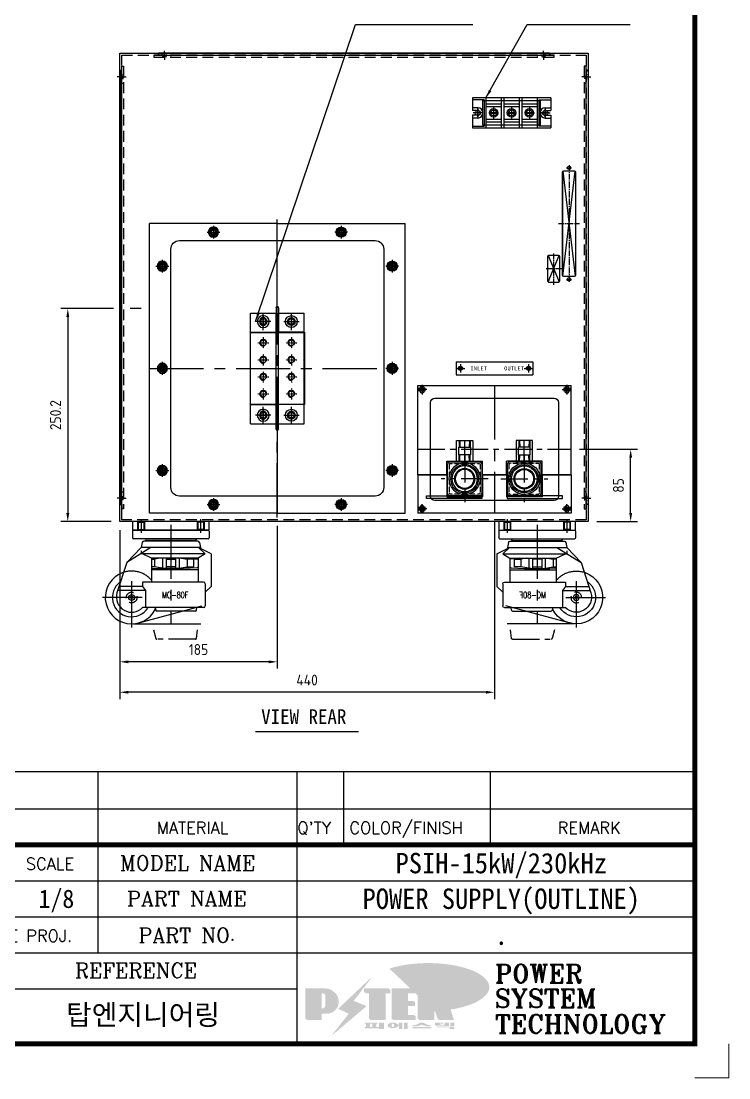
# Model space of a CAD drawing. Header units: millimetres. Extents: x 0 to 3356, y 0 to 2330.
# Drawn here: x 2525 to 3356, y 0 to 1241 of the extents above; entities that cross this region are included whole.
import ezdxf
from ezdxf.enums import TextEntityAlignment as Align

# ---------------------------------------------------------------- set-up
doc = ezdxf.new("R2010")
doc.units = ezdxf.units.MM
for name, pattern in [('AM_ISO02W050', [7.5, 6, -1.5]), ('CENTER', [50.8, 31.75, -6.35, 6.35, -6.35]), ('CENTER1', [10, 7, -1, 1, -1]), ('CENTER2', [1.125, 0.75, -0.125, 0.125, -0.125]), ('CENTERX2', [101.6, 63.5, -12.7, 12.7, -12.7]), ('HIDDEN', [9.525, 6.35, -3.175]), ('HIDDEN2', [0.1875, 0.125, -0.0625]), ('HIDDENX2', [19.05, 12.7, -6.35]), ('PHANTOM2', [31.75, 15.875, -3.175, 3.175, -3.175, 3.175, -3.175])]:
    doc.linetypes.add(name, pattern=pattern)
for name, color, linetype in [('3', 1, 'CENTER'), ('CENTER', 1, 'CENTER'), ('CL', 1, 'CENTER'), ('CUSHION', 3, 'Continuous'), ('FORMAT-1', 7, 'Continuous'), ('FRAME', 3, 'Continuous'), ('HANDLE', 3, 'Continuous'), ('line', 3, 'Continuous'), ('PLATE', 3, 'Continuous'), ('THIN', 3, 'Continuous'), ('WHEEL', 3, 'Continuous')]:
    doc.layers.add(name, color=color, linetype=linetype)
doc.layers.add('AM_HID', color=7, linetype='AM_ISO02W050', lineweight=25)
doc.styles.add('GDT', font='romans.shx', dxfattribs={"height": 4, "bigfont": 'WHGTXT.SHX'})
doc.styles.add('HAN', font='')
doc.styles.add('RC', font='ROMANC.SHX')
doc.styles.add('ROMANT', font='romant')
doc.styles.add('RT', font='ROMANT.SHX', dxfattribs={"oblique": 15})
doc.styles.get("Standard").update_dxf_attribs({"font": 'ISOCP.SHX', "bigfont": 'WHGTXT.SHX'})
doc.styles.get('HAN').set_extended_font_data('GulimChe')
doc.dimstyles.new('PS-4', dxfattribs={"dimscale": 4, "dimtxt": 3.2, "dimasz": 2.5, "dimexe": 2, "dimexo": 2.5, "dimgap": 2, "dimtad": 1, "dimtoh": 1, "dimrnd": 0.05, "dimzin": 12, "dimdsep": 46, "dimtxsty": 'Standard', "dimcen": 0, "dimclrt": 2, "dimazin": 3, "dimtfac": 1, "dimtofl": 0, "dimtmove": 0, "dimatfit": 3, "dimfxl": 0, "dimtolj": 1, "dimtzin": 0, "dimarcsym": 0})

# ---------------------------------------------------------------- blocks, each defined once
blk = doc.blocks.new('A$C021821B8')
at = {"color": 2, "linetype": 'HIDDEN2'}
for p, q in [((-20.6, 63.8), (-22.9, 63.8)), ((-20.6, 58.8), (-22.9, 58.8)), ((-20.6, -431.2), (-22.9, -431.2)), ((-20.6, -436.2), (-22.9, -436.2))]:
    blk.add_line(p, q, dxfattribs=at)
at = {"color": 4}
blk.add_lwpolyline([(-22.9, -440.7), (-20.6, -440.7), (-20.6, 68.3), (-22.9, 68.3), (-22.9, -440.7)], dxfattribs=at)
at = {"layer": 'CENTER'}
for p, q in [((-17.6, 61.3), (-25.9, 61.3)), ((-17.6, -433.7), (-25.9, -433.7))]:
    blk.add_line(p, q, dxfattribs=at)
blk = doc.blocks.new('A$C46BA311C')
at = {"color": 2, "linetype": 'HIDDEN2'}
for p, q in [((-192.1, 20.3), (-192.1, 22.6)), ((-187.1, 20.3), (-187.1, 22.6)), ((252.9, 20.3), (252.9, 22.6)), ((257.9, 20.3), (257.9, 22.6))]:
    blk.add_line(p, q, dxfattribs=at)
at = {"color": 4}
blk.add_lwpolyline([(-196.6, 22.6), (-196.6, 20.3), (262.4, 20.3), (262.4, 22.6), (-196.6, 22.6)], dxfattribs=at)
at = {"layer": 'CENTER'}
for p, q in [((-189.6, 17.3), (-189.6, 25.6)), ((255.4, 17.3), (255.4, 25.6))]:
    blk.add_line(p, q, dxfattribs=at)
blk = doc.blocks.new('A$C13A70222')
at = {"color": 2, "linetype": 'HIDDEN2'}
blk.add_lwpolyline([(9.5, -6.4), (3.7, -6.4), (0.8, -1.4), (3.7, 3.6), (9.5, 3.6), (12.3, -1.4), (9.5, -6.4)], dxfattribs=at)
blk.add_circle((6.6, -1.4), 5, dxfattribs=at)
at = {"color": 3}
blk.add_circle((6.6, -1.4), 4, dxfattribs=at)
blk.add_circle((6.6, -1.4), 2.46)
at = {"layer": 'CENTER'}
for p, q in [((6.6, 4.1), (6.6, -6.9)), ((1.1, -1.4), (12.1, -1.4))]:
    blk.add_line(p, q, dxfattribs=at)
at = {"layer": 'THIN'}
blk.add_arc((6.6, -1.4), 3, 255, 165, dxfattribs=at)
blk = doc.blocks.new('*D64')
at = {"color": 0, "lineweight": -2}
for p, q in [((2633.3, 903.4), (2571.8, 903.4)), ((2665.8, 903.4), (2652.9, 903.4)), ((2579.8, 893.4), (2579.8, 663.2)), ((2630.8, 653.2), (2571.8, 653.2))]:
    blk.add_line(p, q, dxfattribs=at)
at = {"color": 0}
for points in [[(2578.1, 893.4), (2581.5, 893.4), (2579.8, 903.4)], [(2578.1, 663.2), (2581.5, 663.2), (2579.8, 653.2)]]:
    blk.add_solid(points, dxfattribs=at)
at = {"layer": 'Defpoints', "color": 0}
for p in [(2675.8, 903.4), (2579.8, 653.2), (2640.8, 653.2)]:
    blk.add_point(p, dxfattribs=at)
at = {"color": 2, "insert": (2565.4, 778.3), "char_height": 12.8, "attachment_point": 5, "rotation": 90}
blk.add_mtext('\\A1;250.2', dxfattribs=at)
blk = doc.blocks.new('*D65')
at = {"color": 0, "lineweight": -2}
for p, q in [((2825.8, 648.2), (2825.8, 480.6)), ((2640.8, 643.2), (2640.8, 480.6)), ((2815.8, 488.6), (2650.8, 488.6))]:
    blk.add_line(p, q, dxfattribs=at)
at = {"color": 0}
for points in [[(2650.8, 490.2), (2650.8, 486.9), (2640.8, 488.6)], [(2815.8, 490.2), (2815.8, 486.9), (2825.8, 488.6)]]:
    blk.add_solid(points, dxfattribs=at)
at = {"layer": 'Defpoints', "color": 0}
for p in [(2825.8, 658.2), (2640.8, 653.2), (2640.8, 488.6)]:
    blk.add_point(p, dxfattribs=at)
at = {"color": 2, "insert": (2733.3, 503), "char_height": 12.8, "attachment_point": 5}
blk.add_mtext('\\A1;185', dxfattribs=at)
blk = doc.blocks.new('*D66')
at = {"color": 0, "lineweight": -2}
for p, q in [((3080.8, 653.2), (3080.8, 444.8)), ((2640.8, 643.2), (2640.8, 444.8)), ((3070.8, 452.8), (2650.8, 452.8))]:
    blk.add_line(p, q, dxfattribs=at)
at = {"color": 0}
for points in [[(2650.8, 454.5), (2650.8, 451.2), (2640.8, 452.8)], [(3070.8, 454.5), (3070.8, 451.2), (3080.8, 452.8)]]:
    blk.add_solid(points, dxfattribs=at)
at = {"layer": 'Defpoints', "color": 0}
for p in [(3080.8, 663.2), (2640.8, 653.2), (2640.8, 452.8)]:
    blk.add_point(p, dxfattribs=at)
at = {"color": 2, "insert": (2860.8, 467.2), "char_height": 12.8, "attachment_point": 5}
blk.add_mtext('\\A1;440', dxfattribs=at)
blk = doc.blocks.new('*D67')
at = {"color": 0, "lineweight": -2}
for p, q in [((3180.8, 738.2), (3248.7, 738.2)), ((3240.7, 663.2), (3240.7, 728.2)), ((3200.8, 653.2), (3248.7, 653.2))]:
    blk.add_line(p, q, dxfattribs=at)
at = {"color": 0}
for points in [[(3239.1, 728.2), (3242.4, 728.2), (3240.7, 738.2)], [(3239.1, 663.2), (3242.4, 663.2), (3240.7, 653.2)]]:
    blk.add_solid(points, dxfattribs=at)
at = {"layer": 'Defpoints', "color": 0}
for p in [(3170.8, 738.2), (3240.7, 738.2), (3190.8, 653.2)]:
    blk.add_point(p, dxfattribs=at)
at = {"color": 2, "insert": (3226.3, 695.7), "char_height": 12.8, "attachment_point": 5, "rotation": 90}
blk.add_mtext('\\A1;85', dxfattribs=at)
blk = doc.blocks.new('A$C026C7292')
for p, q in [((-82.8, 78.9), (-94.2, 43.4)), ((-72.9, 6.9, -7.1), (5.6, 28))]:
    blk.add_line(p, q)
at = {"color": 3, "ltscale": 2}
for p, q in [((-53.6, 82.8), (-50, 82.8)), ((-50, 82.8), (-50, 73.8)), ((-40.6, 84.2), (-40.6, 72.2)), ((-36.5, 84.2), (-36.5, 71.8)), ((-36.5, 82.8), (-25.5, 82.8)), ((-25.5, 84.2), (-25.5, 71.8)), ((-21.3, 84.2), (-21.3, 72.2)), ((-12, 82.8), (-12, 73.8)), ((-4.2, 82.8), (-12, 82.8)), ((-4.2, 82.8), (-4.2, 73.8)), ((-50, 73.8), (-53.6, 73.8)), ((-25.5, 73.8), (-36.5, 73.8)), ((-12, 73.8), (-4.2, 73.8))]:
    blk.add_line(p, q, dxfattribs=at)
at = {"color": 1}
blk.add_line((-75, 6.9), (4.2, 6.9), dxfattribs=at)
at = {"color": 3, "ltscale": 2}
blk.add_circle((-77, 37.9, -7.1), 3.48, dxfattribs=at)
for centre, radius, start, end in [((-77, 37.9, -7.1), 31, 109.6665, 334.299), ((-77, 38.4), 17.9, 164.0573, 316.0443)]:
    blk.add_arc(centre, radius, start, end)
at = {"layer": '3', "color": 1, "linetype": 'CENTER', "ltscale": 2}
for p, q in [((-31, 123.1), (-31, 7.1)), ((-77, 56.9, -7.1), (-77, 2.7, -7.1)), ((-64.7, 37.9, -7.1), (-111.2, 37.9, -7.1))]:
    blk.add_line(p, q, dxfattribs=at)
blk.add_arc((-77, 37.9, -7.1), 31, 40.8691, 109.6665, dxfattribs=at)
at = {"layer": 'AM_HID', "linetype": 'HIDDEN', "ltscale": 2}
blk.add_circle((-77, 37.9, -7.1), 6.28, dxfattribs=at)
at = {"layer": 'CUSHION', "ltscale": 2}
for p, q in [((1, 70.3), (-53.6, 70.3)), ((-49.4, 26), (-48.6, 22.7)), ((-1, 22.8), (-0.6, 26)), ((-2, 21.9), (-47.6, 21.9))]:
    blk.add_line(p, q, dxfattribs=at)
at = {"layer": 'CUSHION', "color": 1, "linetype": 'PHANTOM2', "ltscale": 2}
for p, q in [((-51.3, 0), (-48.6, -10.3)), ((-1, -10.2), (0.2, 0)), ((-2, -11.1), (-47.6, -11.1))]:
    blk.add_line(p, q, dxfattribs=at)
at = {"layer": 'CUSHION', "ltscale": 2}
for centre, start, end in [((-47.6, 22.9), 194.5002, 270), ((-2, 22.9), 270, 353.1672)]:
    blk.add_arc(centre, 0.995, start, end, dxfattribs=at)
at = {"layer": 'CUSHION', "color": 1, "linetype": 'PHANTOM2', "ltscale": 2}
for centre, start, end in [((-47.6, -10.1), 194.5002, 270), ((-2, -10.1), 270, 353.1672)]:
    blk.add_arc(centre, 0.995, start, end, dxfattribs=at)
at = {"layer": 'Defpoints', "color": 0, "linetype": 'ByBlock', "ltscale": 2}
for p in [(-75, 116.9), (-108.1, 38.4)]:
    blk.add_point(p, dxfattribs=at)
at = {"layer": 'Defpoints', "color": 1, "linetype": 'ByBlock', "ltscale": 2}
blk.add_point((-3.3, -11.1), dxfattribs=at)
at = {"layer": 'FRAME', "ltscale": 2}
for p, q in [((-64.6, 102.5), (-65.8, 96.7)), ((0.7, 104.1), (-62.7, 104.1)), ((2.7, 102.5), (3.8, 96.7)), ((-54.3, 96.7), (-82.8, 78.9)), ((-65.8, 96.7), (-82.8, 78.9)), ((3.8, 96.7), (-65.8, 96.7)), ((-65.8, 92.7), (-65.8, 89.2)), ((9.4, 89.2), (-65.8, 89.2)), ((-53.6, 84.2), (-64.4, 89.2)), ((9.4, 89.2), (1, 84.2)), ((16.3, 89.2), (1.5, 96.7)), ((1.5, 96.7), (9.4, 89.2)), ((3.7, 96.7), (3.7, 95.6)), ((16.3, 89.2), (16.3, 50.9)), ((-53.6, 84.2), (-53.6, 55.8)), ((1, 84.2), (-53.6, 84.2)), ((1, 84.2), (1, 55.8)), ((-64.4, 50.9), (-92.1, 50.9)), ((7.4, 55.8), (-64.4, 55.8)), ((-64.4, 55.8), (-64.4, 50.9)), ((-64.4, 50.9), (-60.9, 45.9)), ((9.4, 53.9), (9.4, 28)), ((16.3, 50.9), (9.4, 44)), ((-60.9, 45.9), (-93.5, 45.9)), ((-60.9, 45.9), (-60.9, 26)), ((7.4, 26), (-64.1, 26))]:
    blk.add_line(p, q, dxfattribs=at)
blk.add_circle((-77, 37.9, -7.1), 1.39, dxfattribs=at)
for centre, start, end in [((-62.7, 102.1), 90, 168.6901), ((0.7, 102.1), 11.3099, 90), ((7.4, 53.9), 0, 90), ((7.4, 28), 270, 0)]:
    blk.add_arc(centre, 1.99, start, end, dxfattribs=at)
at = {"layer": 'HANDLE', "ltscale": 2}
for p, q in [((-51.2, 84.2), (-53.6, 83.9)), ((-43.4, 84.2), (-50, 82.8)), ((-18.6, 84.2), (-12, 82.8)), ((-10.8, 84.2), (1, 82.9)), ((-53.6, 72.3), (-45.9, 71.8)), ((-38.4, 71.8), (-50, 73.8)), ((-16.1, 71.8), (-45.9, 71.8)), ((-23.5, 71.8), (-12, 73.8)), ((-0.6, 72.8), (-16.1, 71.8)), ((1, 73.5), (-0.6, 72.8))]:
    blk.add_line(p, q, dxfattribs=at)
at = {"layer": 'HANDLE', "linetype": 'Continuous', "ltscale": 2}
for p, q in [((-37, 70.3), (-37, 71.8)), ((-25, 70.3), (-25, 71.8))]:
    blk.add_line(p, q, dxfattribs=at)
at = {"layer": 'PLATE', "ltscale": 2}
for p, q in [((-76, 115.9), (-76, 107.9)), ((13, 116.9), (-75, 116.9)), ((14, 115.9), (14, 107.9)), ((13, 106.9), (-75, 106.9)), ((-2.1, 104.9), (-59.8, 104.9))]:
    blk.add_line(p, q, dxfattribs=at)
at = {"layer": 'PLATE', "linetype": 'Continuous', "ltscale": 2}
for p, q in [((-42.9, 104.9), (-42.9, 104.1)), ((-19, 104.9), (-19, 104.1))]:
    blk.add_line(p, q, dxfattribs=at)
at = {"layer": 'PLATE', "ltscale": 2}
for centre, radius, start, end in [((-75, 115.9), 0.995, 90, 180), ((13, 115.9), 0.995, 0, 90), ((-75, 107.9), 0.995, 180, 270), ((-61.8, 105.9), 0.995, 0, 90), ((-59.8, 105.9), 0.995, 180, 270), ((-52.4, 104.7), 3.55, 175.3627, 188.5377), ((-52.4, 104.7), 3.55, 351.4623, 4.6373), ((-9.6, 104.7), 3.55, 175.3627, 188.5377), ((-9.6, 104.7), 3.55, 351.4623, 4.6373), ((-2.1, 105.9), 0.995, 270, 0), ((-0.1, 105.9), 0.995, 90, 180), ((13, 107.9), 0.995, 270, 0)]:
    blk.add_arc(centre, radius, start, end, dxfattribs=at)
at = {"layer": 'WHEEL', "ltscale": 2}
blk.add_arc((-77, 37.9, -7.1), 22.7, 126.1951, 326.7533, dxfattribs=at)
at = {"layer": 'PLATE', "color": 4, "ltscale": 2, "style": 'GDT', "width": 0.75}
blk.add_text('MC-80F', height=7.11, dxfattribs=at).set_placement((-25.8, 40.8), align=Align.MIDDLE_CENTER)
blk = doc.blocks.new('A$C5A1A58D8')
at = {"color": 2, "linetype": 'HIDDENX2'}
for p, q in [((-4, 10), (-4, 0)), ((-3.3, 9.3), (-3.3, 0.7)), ((3.3, 9.3), (3.3, 0.7)), ((4, 10), (4, 0)), ((66, 10), (66, 0)), ((66.7, 9.3), (66.7, 0.7)), ((73.3, 9.3), (73.3, 0.7)), ((74, 10), (74, 0))]:
    blk.add_line(p, q, dxfattribs=at)
at = {"color": 3}
blk.add_lwpolyline([(-10, 0), (80, 0), (80, 10), (-10, 10)], close=True, dxfattribs=at)
at = {"color": 2, "linetype": 'HIDDENX2'}
for points in [[(-4, 10), (-3.3, 9.3), (3.3, 9.3), (4, 10)], [(-4, 0), (-3.3, 0.7), (3.3, 0.7), (4, 0)], [(74, 10), (73.3, 9.3), (66.7, 9.3), (66, 10)], [(74, 0), (73.3, 0.7), (66.7, 0.7), (66, 0)]]:
    blk.add_lwpolyline(points, dxfattribs=at)
at = {"layer": 'CENTER'}
for p, q in [((0, 13), (0, -3)), ((70, 13), (70, -3))]:
    blk.add_line(p, q, dxfattribs=at)
blk = doc.blocks.new('A$C766B16A3')
at = {"color": 30}
for p, q in [((-75, 10), (75, 10)), ((-75, -87.5), (-75, 10)), ((75, -330), (75, 10)), ((-73.5, -89), (-73.5, -117.5)), ((-43, -117.5), (-73.5, -117.5)), ((-43, -117.5), (-43, -202.5)), ((-43, -202.5), (-73.5, -202.5)), ((-73.5, -231), (-73.5, -202.5)), ((-75, -232.5), (-75, -330)), ((-75, -330), (75, -330))]:
    blk.add_line(p, q, dxfattribs=at)
at = {"color": 1, "linetype": 'CENTER', "ltscale": 3}
for p, q in [((-58.5, -115), (-58.5, -95)), ((-67.5, -105), (-49.5, -105)), ((-58.5, -225), (-58.5, -205)), ((-67.5, -215), (-49.5, -215))]:
    blk.add_line(p, q, dxfattribs=at)
at = {"color": 30}
for centre, radius in [((0, 0), 6), ((0, 0), 3.75), ((60, -40), 6), ((60, -40), 3.75), ((-58.5, -105), 7), ((-58.5, -105), 4.5), ((60, -160), 6), ((60, -160), 3.75), ((-58.5, -215), 7), ((-58.5, -215), 4.5), ((60, -280), 6), ((60, -280), 3.75), ((0, -320), 6), ((0, -320), 3.75)]:
    blk.add_circle(centre, radius, dxfattribs=at)
for centre, start, end in [((-75, -89), 0, 90), ((-75, -231), 270, 0)]:
    blk.add_arc(centre, 1.5, start, end, dxfattribs=at)
at = {"layer": 'CL'}
for p, q in [((7.5, 0), (-7.5, 0)), ((0, 7.5), (0, -7.5)), ((60, -32.5), (60, -47.5)), ((67.5, -40), (52.5, -40)), ((67.5, -160), (52.5, -160)), ((60, -152.5), (60, -167.5)), ((60, -272.5), (60, -287.5)), ((67.5, -280), (52.5, -280)), ((7.5, -320), (-7.5, -320)), ((0, -312.5), (0, -327.5))]:
    blk.add_line(p, q, dxfattribs=at)
blk = doc.blocks.new('A$C1540656C')
at = {"color": 1}
for p, q in [((-15, -120), (-15, 10)), ((-15, 10), (15, 10)), ((15, -120), (15, 10)), ((-15, -13), (15, -13)), ((-15, -97), (15, -97)), ((-15, -120), (15, -120))]:
    blk.add_line(p, q, dxfattribs=at)
at = {"color": 1, "linetype": 'CENTER2', "ltscale": 0.2}
for p, q in [((-6.5, 0), (6.5, 0)), ((0, 6.5), (0, -6.5)), ((0, -18.5), (0, -31.5)), ((-6.5, -25), (6.5, -25)), ((-6.5, -45), (6.5, -45)), ((0, -38.5), (0, -51.5)), ((0, -58.5), (0, -71.5)), ((-6.5, -65), (6.5, -65)), ((-6.5, -85), (6.5, -85)), ((0, -78.5), (0, -91.5)), ((-6.5, -110), (6.5, -110)), ((0, -103.5), (0, -116.5))]:
    blk.add_line(p, q, dxfattribs=at)
at = {"color": 3}
for centre in [(0, 0), (0, -25), (0, -45), (0, -65), (0, -85), (0, -110)]:
    blk.add_circle(centre, 3.4, dxfattribs=at)
for centre in [(0, 0), (0, -25), (0, -45), (0, -65), (0, -85), (0, -110)]:
    blk.add_arc(centre, 4, 345.6206, 285.9554)
blk = doc.blocks.new('A$C284C1413')
for p, q in [((-85, 7.5), (5, 7.5)), ((-85, 7.5), (-85, -7.5)), ((5, 7.5), (5, -7.5)), ((-85, -7.5), (5, -7.5))]:
    blk.add_line(p, q)
for centre in [(-80, 0), (0, 0)]:
    blk.add_circle(centre, 2.5)
at = {"style": 'HAN'}
for s, p in [('INLET', (-68.2, -2.5)), ('OUTLET', (-28.7, -2.5))]:
    blk.add_text(s, height=5, dxfattribs=at).set_placement(p)
blk = doc.blocks.new('A$C03A95D94')
at = {"color": 4}
for p, q in [((-175, 5), (5, 5)), ((-175, -100, 0), (-175, 5)), ((-172.5, 1.5), (-172.5, -1.5)), ((-167.5, 1.5), (-167.5, -1.5)), ((-2.5, 1.5), (-2.5, -1.5)), ((2.5, 1.5), (2.5, -1.5)), ((5, -100, 0), (5, 5)), ((-141, -100), (-141, -84, 0)), ((-141, -84, 0), (-99, -84, 0)), ((-99, -100), (-99, -84, 0)), ((-29, -84, 0), (-71, -84, 0)), ((-71, -100), (-71, -84, 0)), ((-29, -100), (-29, -84, 0)), ((-141, -100), (-175, -100)), ((-71, -100), (-99, -100)), ((5, -100), (-29, -100))]:
    blk.add_line(p, q, dxfattribs=at)
for centre, start, end in [((-170, 1.5), 0, 180), ((0, 1.5), 0, 180), ((-170, -1.5), 180, 0), ((0, -1.5), 180, 0)]:
    blk.add_arc(centre, 2.5, start, end, dxfattribs=at)
at = {"layer": 'CENTER', "linetype": 'CENTER', "ltscale": 3}
for p, q in [((-165.9, 1.5), (-174.1, 1.5)), ((-165.9, 0), (-174.1, 0)), ((-170, -4.1), (-170, 4.1)), ((4.1, 1.5), (-4.1, 1.5)), ((4.1, 0), (-4.1, 0)), ((0, -4.1), (0, 4.1)), ((-165.9, -1.5), (-174.1, -1.5)), ((4.1, -1.5), (-4.1, -1.5))]:
    blk.add_line(p, q, dxfattribs=at)
blk = doc.blocks.new('A$C291E0196')
at = {"color": 4}
for p, q in [((-5, 5), (175, 5)), ((-5, -40, 0), (-5, 5)), ((-2.5, -1.5), (-2.5, 1.5)), ((2.5, -1.5), (2.5, 1.5)), ((167.5, -1.5), (167.5, 1.5)), ((172.5, -1.5), (172.5, 1.5)), ((175, -40, 0), (175, 5)), ((29, -40), (29, -14, 0)), ((29, -14, 0), (71, -14, 0)), ((71, -40), (71, -14, 0)), ((141, -14, 0), (99, -14, 0)), ((99, -40), (99, -14, 0)), ((141, -40), (141, -14, 0)), ((29, -40), (-5, -40)), ((99, -40), (71, -40)), ((175, -40), (141, -40))]:
    blk.add_line(p, q, dxfattribs=at)
for centre, start, end in [((0, 1.5), 0, 180), ((170, 1.5), 0, 180), ((0, -1.5), 180, 0), ((170, -1.5), 180, 0)]:
    blk.add_arc(centre, 2.5, start, end, dxfattribs=at)
at = {"layer": 'CENTER', "linetype": 'CENTER', "ltscale": 3}
for p, q in [((-4.1, 1.5), (4.1, 1.5)), ((-4.1, 0), (4.1, 0)), ((0, 4.1), (0, -4.1)), ((165.9, 1.5), (174.1, 1.5)), ((165.9, 0), (174.1, 0)), ((170, 4.1), (170, -4.1)), ((-4.1, -1.5), (4.1, -1.5)), ((165.9, -1.5), (174.1, -1.5))]:
    blk.add_line(p, q, dxfattribs=at)
blk = doc.blocks.new('rcw345trcw45t')
for p, q in [((53002.7, -14361), (52983.7, -14361)), ((52983.7, -14361), (52983.7, -14386)), ((52987.5, -14361), (52987.8, -14369)), ((52999, -14361), (52998.7, -14369)), ((53002.7, -14386), (53002.7, -14361)), ((52987.5, -14386), (52987.8, -14378)), ((52999, -14386), (52998.7, -14378)), ((52983.7, -14386), (53002.7, -14386))]:
    blk.add_line(p, q)
blk.add_lwpolyline([(52986.2, -14377.8, 0.414214), (52986.5, -14378), (53000, -14378, 0.414214), (53000.2, -14377.8), (53000.2, -14369.3, 0.414214), (53000, -14369), (52986.5, -14369, 0.414214), (52986.2, -14369.3)], format="xyb", close=True)
at = {"layer": 'CENTER'}
blk.add_lwpolyline([(52993.2, -14386), (52993.2, -14378), (52993.2, -14369), (52993.2, -14361)], dxfattribs=at)
at = {"layer": 'THIN'}
for p, q in [((52986.7, -14361), (52986.9, -14369)), ((52999.8, -14361), (52999.6, -14369)), ((52986.7, -14386), (52986.9, -14378)), ((52999.8, -14386), (52999.6, -14378))]:
    blk.add_line(p, q, dxfattribs=at)
blk = doc.blocks.new('A$C158328BD')
blk.add_lwpolyline([(-28, 43), (-62, 43, 0.414214), (-65, 40), (-65, 6, 0.414214), (-62, 3), (-28, 3, 0.414214), (-25, 6), (-25, 40, 0.414214)], format="xyb", close=True)
at = {"color": 2, "linetype": 'HIDDEN2', "ltscale": 2}
blk.add_lwpolyline([(-28, 41), (-62, 41, 0.414214), (-63, 40), (-63, 6, 0.414214), (-62, 5), (-28, 5, 0.414214), (-27, 6), (-27, 40, 0.414214)], format="xyb", close=True, dxfattribs=at)
blk.add_lwpolyline([(0, 3), (-65, 3), (-65, 0), (0, 0), (0, 3)])
for radius in [18.5, 16.6, 12, 11]:
    blk.add_circle((-45, 23), radius)
at = {"layer": 'CENTER'}
for p, q in [((-45, 50.5), (-45, -4.5)), ((-72.5, 23), (-17.5, 23))]:
    blk.add_line(p, q, dxfattribs=at)
at = {"layer": 'THIN'}
blk.add_circle((-45, 23), 15.1, dxfattribs=at)
blk.add_blockref('rcw345trcw45t', (-53038.2, 14429))
blk = doc.blocks.new('A$C27153AF9')
for p, q in [((-6.5, 17.5), (-6.5, 2.8)), ((85.5, 17.5), (-6.5, 17.5)), ((7.5, 15.5), (-6.5, 15.5)), ((7.5, 15.5), (7.5, -15.5)), ((9.5, 17.5), (9.5, -17.5)), ((27.5, 17.5), (27.5, -17.5)), ((30.5, 17.5), (30.5, -17.5)), ((48.5, 17.5), (48.5, -17.5)), ((51.5, 17.5), (51.5, -17.5)), ((69.5, 17.5), (69.5, -17.5)), ((71.5, 15.5), (71.5, -15.5)), ((71.5, 15.5), (85.5, 15.5)), ((85.5, 17.5), (85.5, 2.8)), ((0, 6), (-6.5, 6)), ((0, 2.8), (-6.5, 2.8)), ((9.5, 10.5), (27.5, 10.5)), ((9.5, 7.5), (27.5, 7.5)), ((15, 0.5), (22, 0.5)), ((30.5, 10.5), (48.5, 10.5)), ((30.5, 7.5), (48.5, 7.5)), ((36, 0.5), (43, 0.5)), ((51.5, 10.5), (69.5, 10.5)), ((51.5, 7.5), (69.5, 7.5)), ((57, 0.5), (64, 0.5)), ((79, 6), (85.5, 6)), ((79, 2.8), (85.5, 2.8)), ((-6.5, -2.8), (-6.5, -17.5)), ((0, -2.8), (-6.5, -2.8)), ((0, -6), (-6.5, -6)), ((9.5, -7.5), (27.5, -7.5)), ((9.5, -10.5), (27.5, -10.5)), ((15, -0.5), (22, -0.5)), ((30.5, -7.5), (48.5, -7.5)), ((30.5, -10.5), (48.5, -10.5)), ((36, -0.5), (43, -0.5)), ((51.5, -7.5), (69.5, -7.5)), ((51.5, -10.5), (69.5, -10.5)), ((57, -0.5), (64, -0.5)), ((79, -2.8), (85.5, -2.8)), ((79, -6), (85.5, -6)), ((85.5, -2.8), (85.5, -17.5)), ((-6.5, -15.5), (7.5, -15.5)), ((-6.5, -17.5), (85.5, -17.5)), ((85.5, -15.5), (71.5, -15.5))]:
    blk.add_line(p, q)
at = {"color": 1, "linetype": 'CENTER1', "ltscale": 0.5}
for p, q in [((5.7, 0), (-5.7, 0)), ((0, 5.7), (0, -5.7)), ((73.4, 0), (84.7, 0)), ((79, 5.7), (79, -5.7))]:
    blk.add_line(p, q, dxfattribs=at)
for centre, radius in [((18.5, 0), 5), ((18.5, 0), 3.5), ((39.5, 0), 5), ((39.5, 0), 3.5), ((60.5, 0), 5), ((60.5, 0), 3.5)]:
    blk.add_circle(centre, radius)
for centre, radius, start, end in [((0, 0), 6, 270, 90), ((0, 0), 2.75, 270, 90), ((79, 0), 6, 90, 270), ((79, 0), 2.75, 90, 270)]:
    blk.add_arc(centre, radius, start, end)
at = {"layer": 'CENTER'}
for p, q in [((12.7, 0), (24.3, 0)), ((18.5, 6.5), (18.5, -6.5)), ((18.5, 5), (18.5, -5)), ((33.7, 0), (45.3, 0)), ((39.5, 6.5), (39.5, -6.5)), ((39.5, 5), (39.5, -5)), ((54.7, 0), (66.3, 0)), ((60.5, 6.5), (60.5, -6.5)), ((60.5, 5), (60.5, -5))]:
    blk.add_line(p, q, dxfattribs=at)
blk = doc.blocks.new('new LOGO')
at = {"layer": 'line'}
h = blk.add_hatch(color=253, dxfattribs=at)
edge = h.paths.add_edge_path()
edge.add_ellipse((333.9, 86.4), major_axis=(-165.9, 0), ratio=0.39426, start_angle=111.5127, end_angle=334.469)
edge.add_ellipse((314.1, 81.2), major_axis=(-153.7, 0), ratio=0.40699, start_angle=121.3066, end_angle=327.7437, ccw=False)
edge.add_line((394, 27.8), (394.7, 25.6))
h = blk.add_hatch(color=250, dxfattribs=at)
h.paths.add_polyline_path([(44.5, 69.4), (46.6, 69.4, -0.129793), (52, 68, 0.221832), (43.6, 71.9), (41.5, 71.9), (41.5, 27.9), (43.6, 27.9, 0.02048), (44.5, 28)], flags=17)
h.paths.add_polyline_path([(44.5, 13.9), (57.3, 13.9, 0.72362), (77.1, 73.9, -0.679777), (54.3, 16.4), (41.5, 16.4), (41.5, -0.1), (3, -0.1), (3, -2.6), (44.5, -2.6)])
h.paths.add_polyline_path([(117.9, 14.2), (71.5, -44.4), (77.1, -39.6), (120.8, 15.6), (92, 28.9), (173.3, 106), (177.5, 111.4), (89.1, 27.6)])
h.paths.add_polyline_path([(162.7, 71.9), (162.7, 69.4), (172.5, 69.4), (172.5, 71.9)], flags=17)
h.paths.add_polyline_path([(217.7, 69.4), (230.5, 69.4), (230.5, 80.4), (227.5, 80.4), (227.5, 71.9), (214.7, 71.9), (214.7, -0.1), (175.5, -0.1), (175.5, -2.6), (217.7, -2.6)])
h.paths.add_polyline_path([(297.8, 46.6), (294.8, 46.6), (294.8, 37.4), (276, 37.4), (276, 10.9), (279, 10.9), (279, 34.9), (297.8, 34.9)])
h.paths.add_polyline_path([(300, 8.4), (297, 8.4), (297, -0.1), (237.5, -0.1), (237.5, -2.6), (300, -2.6)])
h.paths.add_polyline_path([(297.8, 80.4), (294.8, 80.4), (294.8, 71.9), (276, 71.9), (276, 49.1), (279, 49.1), (279, 69.4), (297.8, 69.4)])
h.paths.add_polyline_path([(350.2, 80.4), (347.2, 80.4), (347.2, 61.6), (350.2, 63.5)])
h.paths.add_polyline_path([(350.2, 26.7), (347.2, 35.2), (347.2, -0.1), (308.5, -0.1), (308.5, -2.6), (350.2, -2.6)])
h.paths.add_polyline_path([(402.7, 80.4), (396.5, 80.4), (379.6, 66.8), (400.5, -0.1), (361.8, -0.1), (362.7, -2.6), (403.5, -2.6), (382.6, 64.3)])
blk.add_hatch(color=5, dxfattribs=at).paths.add_polyline_path([(166.3, 35), (131, 49), (180.4, 112.7), (92, 28.9), (120.8, 15.6), (74.4, -43)])
h = blk.add_hatch(color=1, dxfattribs=at)
h.paths.add_polyline_path([(41.5, 16.4), (54.3, 16.4, 1), (54.3, 82.9), (0, 82.9), (0, -0.1), (41.5, -0.1)])
h.paths.add_polyline_path([(41.5, 27.9), (41.5, 71.9), (43.6, 71.9, -0.414214), (54.6, 60.9), (54.6, 38.9, -0.414214), (43.6, 27.9)], flags=16)
h.paths.add_polyline_path([(214.7, 71.9), (227.5, 71.9), (227.5, 82.9), (159.7, 82.9), (159.7, 71.9), (172.5, 71.9), (172.5, -0.1), (214.7, -0.1)])
h.paths.add_polyline_path([(276, 37.4), (294.8, 37.4), (294.8, 49.1), (276, 49.1), (276, 71.9), (294.8, 71.9), (294.8, 82.9), (234.5, 82.9), (234.5, -0.1), (297, -0.1), (297, 10.9), (276, 10.9)])
h.paths.add_polyline_path([(347.2, 35.2), (359.7, -0.1), (400.5, -0.1), (379.6, 66.8), (399.7, 82.9), (380.6, 82.9), (347.2, 61.6), (347.2, 82.9), (305.5, 82.9), (305.5, -0.1), (347.2, -0.1)])
h = blk.add_hatch(color=250, dxfattribs=at)
edge = h.paths.add_edge_path()
edge.add_ellipse((237.8, -17.6), major_axis=(-14.3, 0), ratio=0.526336, start_angle=192.2456, end_angle=269.0748)
edge.add_line((238.1, -10.1), (237.6, -10.1))
edge.add_ellipse((237.8, -17.6), major_axis=(-14.3, 0), ratio=0.526336, start_angle=270.9252, end_angle=449.0748)
edge.add_line((237.6, -25.1), (238.1, -25.1))
edge.add_ellipse((237.8, -17.6), major_axis=(-14.3, 0), ratio=0.526336, start_angle=450.9252, end_angle=527.7544)
edge.add_line((251.7, -19.2), (254.1, -19.2))
edge.add_line((254.1, -19.2), (254.1, -27.1))
edge.add_line((254.1, -27.1), (263.1, -27.1))
edge.add_line((263.1, -27.1), (263.1, -10.1))
edge.add_line((263.1, -10.1), (254.1, -10.1))
edge.add_line((254.1, -10.1), (254.1, -16))
edge.add_line((254.1, -16), (251.7, -16))
h.paths.add_polyline_path([(241, -16.4), (241, -18.7, -1), (234.4, -18.7), (234.4, -16.4, -1)], flags=16)
h.paths.add_polyline_path([(278.2, -10.1), (268.1, -10.1), (268.1, -27.1), (278.2, -27.1)])
h.paths.add_polyline_path([(310.3, -10.1), (310.3, -11.1, -0.157169), (289.3, -17.5), (294, -19.9, 0.128407), (316.3, -15.9, 0.128407), (338.6, -19.9), (343.3, -17.5, -0.157169), (322.2, -11.1), (322.2, -10.1)])
h.paths.add_polyline_path([(342.1, -25.1), (342.1, -22.3), (290.4, -22.3), (290.4, -25.1)])
h.paths.add_polyline_path([(352, -10.1), (352, -16.2, 0.414214), (354, -18.2), (378.7, -18.2), (378.7, -19.6), (390.2, -19.6), (390.2, -10.1), (378.7, -10.1), (378.7, -13.6), (374.7, -13.6), (374.7, -15.1), (378.7, -15.1), (378.7, -16.2), (364.7, -16.2), (364.7, -15.1), (371.2, -15.1), (371.2, -13.6), (364.7, -13.6), (364.7, -12.6), (374.7, -12.6), (374.7, -10.1)])
h.paths.add_polyline_path([(393.8, -10.1), (393.8, -19.6), (405, -19.6), (405, -10.1)])
h.paths.add_polyline_path([(405, -27.1), (405, -20.9), (356.8, -20.9), (356.8, -23), (391.8, -23), (391.8, -27.1)])
h.paths.add_polyline_path([(200.4, -10.1), (200.4, -22.3), (193.2, -22.3), (193.2, -12.6), (196.6, -12.6), (196.6, -10.1), (161, -10.1), (161, -12.6), (164.5, -12.6), (164.5, -22.3), (161, -22.3), (161, -25.1), (200.4, -25.1), (200.4, -27.1), (213.9, -27.1), (213.9, -10.1)])
h.paths.add_polyline_path([(182, -12.6), (175.6, -12.6), (175.6, -22.3), (182, -22.3)], flags=17)
blk = doc.blocks.new('format-3')
at = {"color": 180}
for p, q in [((228.5, 39.49), (414.5, 39.49)), ((326.9, 39.49), (326.9, 34.21)), ((356.11, 39.49), (356.11, 34.21)), ((362.93, 39.49), (362.93, 34.21)), ((384.48, 39.49), (384.48, 34.21)), ((326.9, 34.21), (326.9, 18.37)), ((356.11, 34.21), (356.11, 5)), ((252.48, 28.93), (414.5, 28.93)), ((301.94, 23.65), (414.5, 23.65)), ((301.94, 18.37), (414.5, 18.37)), ((301.94, 13.09), (356.11, 13.09))]:
    blk.add_line(p, q, dxfattribs=at)
at = {"color": 3, "lineweight": 9}
for p in [(419.5, 5), (414.5, 0)]:
    blk.add_line(p, (419.5, 0), dxfattribs=at)
at = {"const_width": 0.7}
blk.add_lwpolyline([(252.48, 5), (252.48, 34.21), (414.5, 34.21)], dxfattribs=at)
at = {"layer": 'FORMAT-1', "const_width": 0.7}
blk.add_lwpolyline([(13, 5), (13, 286.3), (414.5, 286.3), (414.5, 5)], close=True, dxfattribs=at)
at = {"xscale": 0.05400000000000027, "yscale": 0.05400000000000027, "zscale": 0.05400000000000027}
blk.add_blockref('new LOGO', (357.35, 8.65), dxfattribs=at)
at = {"color": 2, "style": 'RC'}
for s, height, p in [('MATERIAL', 1.742, (335.52, 35.83)), ("Q'TY", 1.742, (356.17, 35.83)), ('COLOR/FINISH', 1.7424, (363.8, 35.83)), ('REMARK', 1.742, (394.37, 35.83)), ('MODEL NAME', 2.178, (330.12, 30.46)), ('SCALE', 1.742, (316.32, 30.55)), ('PART NAME', 2.178, (331.17, 25.24)), ('PART NO.', 2.178, (332.84, 19.85)), ('3rd ANGLE PROJ.', 1.7424, (302.87, 19.97)), ('REFERENCE', 2.178, (323.52, 14.69))]:
    blk.add_text(s, height=height, dxfattribs=at).set_placement(p)
at = {"style": 'ROMANT'}
for s, p in [('POWER', (385.15, 13.96)), ('SYSTEM', (385.15, 10.31)), ('TECHNOLOGY', (385.15, 6.56))]:
    blk.add_text(s, height=2.7, dxfattribs=at).set_placement(p)
at = {"style": 'HAN'}
for tag, height, p in [('MODEL-NAME', 3, (386.1, 31.53)), ('SCALE', 2.7, (320.81, 26.29)), ('PART-NAME', 3, (386.1, 26.29)), ('PART-NO', 3, (386.1, 21.01)), ('DRA-BY', 3, (260.72, 19.44)), ('CH-BY', 3, (277.21, 19.44)), ('APP-BY', 3, (293.7, 19.44)), ('관련업체', 3, (333.52, 9.26)), ('DRA-DATE', 2.5, (260.72, 7.47)), ('CH-DATE', 2.5, (277.21, 7.47)), ('APP-DATE', 2.5, (293.7, 7.47))]:
    blk.add_attdef(tag, text='', height=height, dxfattribs=at).set_placement(p, align=Align.MIDDLE_CENTER)
blk = doc.blocks.new('no3')
at = {"color": 180}
for p, q in [((0, 5.5), (0, 0)), ((0, 5.5), (186, 5.5)), ((6.79, 5.5), (6.79, 0)), ((32.74, 0.11), (32.74, 5.5)), ((98.4, 5.5), (98.4, 0)), ((127.61, 5.5), (127.61, 0)), ((134.43, 5.5), (134.43, 0)), ((155.98, 5.5), (155.98, 0))]:
    blk.add_line(p, q, dxfattribs=at)
at = {"color": 2, "style": 'RT', "oblique": 15}
blk.add_attdef('NO', text='', height=1.74, dxfattribs=at).set_placement((3.38, 2.51), align=Align.MIDDLE_CENTER)
at = {"color": 2, "style": 'HAN'}
for tag, p in [('PART-NO', (19.76, 2.75)), ('MATERIAL', (111.38, 2.75)), ("Q'TY", (131.02, 2.75)), ('COLOR/FINISH', (145.2, 2.75)), ('REMARK', (170.76, 2.75))]:
    blk.add_attdef(tag, text='', height=2.9, dxfattribs=at).set_placement(p, align=Align.MIDDLE_CENTER)
blk.add_attdef('DESCRIPTION', text='', height=2.9, dxfattribs=at).set_placement((34.51, 2.75), align=Align.MIDDLE_LEFT)

msp = doc.modelspace()

# ---------------------------------------------------------------- linework, layer by layer
at = {"color": 2, "linetype": 'HIDDENX2'}
for p, q in [((2685.801, 1203.204), (2685.801, 1200.904)), ((3145.801, 1203.204), (3145.801, 1200.904)), ((3145.801, 1200.904), (3150.801, 1200.904)), ((2640.801, 1183.204), (2643.101, 1183.204)), ((3190.801, 1183.204), (3188.501, 1183.204)), ((2640.801, 673.204), (2643.101, 673.204)), ((2643.101, 673.204), (2643.101, 668.204)), ((3190.801, 673.204), (3188.501, 673.204)), ((3188.501, 673.204), (3188.501, 668.204))]:
    msp.add_line(p, q, dxfattribs=at)
at = {"color": 2, "linetype": 'HIDDEN2'}
for p, q in [((2700.801, 1200.904), (2700.801, 1198.604)), ((3130.801, 1200.904), (3130.801, 1198.604)), ((2643.101, 1168.204), (2645.401, 1168.204)), ((3188.501, 1167.704), (3186.201, 1167.704)), ((2643.101, 688.204), (2645.401, 688.204)), ((3188.501, 688.204), (3186.201, 688.204))]:
    msp.add_line(p, q, dxfattribs=at)
at = {"color": 3}
for p, q in [((3067.301, 1147.704), (3134.301, 1147.704)), ((3067.301, 1118.704), (3067.301, 1147.704)), ((3134.301, 1147.704), (3134.301, 1118.704)), ((3134.301, 1118.704), (3067.301, 1118.704))]:
    msp.add_line(p, q, dxfattribs=at)
at = {"color": 6, "linetype": 'PHANTOM2'}
for p, q in [((3065.89, 1133.204), (3056.711, 1133.204)), ((3144.89, 1133.204), (3135.711, 1133.204))]:
    msp.add_line(p, q, dxfattribs=at)
at = {"color": 1, "linetype": 'CENTER2'}
for p, q in [((3061.301, 1128.614), (3061.301, 1137.794)), ((3140.301, 1128.614), (3140.301, 1137.794))]:
    msp.add_line(p, q, dxfattribs=at)
at = {"color": 1, "linetype": 'CENTER1'}
for p, q in [((3165.213, 1068.704), (3171.389, 1068.704)), ((3168.301, 1071.792), (3168.301, 934.626)), ((3155.801, 1003.204), (3180.801, 1003.204)), ((3150.301, 931.204), (3150.301, 969.204)), ((3160.301, 950.204), (3140.301, 950.204)), ((3165.213, 937.714), (3171.389, 937.714))]:
    msp.add_line(p, q, dxfattribs=at)
for p, q in [((3161.24, 1064.765), (3175.361, 941.643)), ((3161.24, 941.643), (3175.361, 1064.765)), ((3143.74, 965.765), (3156.861, 934.643)), ((3143.74, 934.643), (3156.861, 965.765)), ((2800.35, 406.783), (2921.252, 406.783))]:
    msp.add_line(p, q)
at = {"color": 1, "linetype": 'CENTERX2'}
for p, q in [((2825.801, 658.204), (2825.801, 1008.204)), ((2675.801, 833.204), (2975.801, 833.204)), ((3080.801, 813.204), (3080.801, 663.204))]:
    msp.add_line(p, q, dxfattribs=at)
at = {"color": 1, "linetype": 'CENTER'}
msp.add_line((2990.801, 738.204), (3170.801, 738.204), dxfattribs=at)
at = {"color": 3}
msp.add_lwpolyline([(2640.801, 1203.204), (3190.801, 1203.204), (3190.801, 653.204), (2640.801, 653.204)], close=True, dxfattribs=at)
at = {"color": 2, "linetype": 'HIDDENX2'}
msp.add_lwpolyline([(2643.101, 1200.904), (3188.501, 1200.904), (3188.501, 655.504), (2643.101, 655.504)], close=True, dxfattribs=at)
for points in [[(3150.801, 1200.904), (2680.801, 1200.904), (2680.801, 1198.604), (3150.801, 1198.604), (3150.801, 1200.904)], [(2643.101, 668.204), (2643.101, 1188.204), (2645.401, 1188.204), (2645.401, 668.204), (2643.101, 668.204)], [(3188.501, 668.204), (3188.501, 1188.204), (3186.201, 1188.204), (3186.201, 668.204), (3188.501, 668.204)]]:
    msp.add_lwpolyline(points, dxfattribs=at)
at = {"color": 2, "linetype": 'HIDDEN2'}
for points in [[(2691.68, 1198.604), (2691.68, 1200.904)], [(2694.922, 1200.904), (2694.922, 1198.604)], [(3136.68, 1200.904), (3136.68, 1198.604)], [(3139.922, 1198.604), (3139.922, 1200.904)], [(2645.401, 1177.325), (2643.101, 1177.325)], [(2643.101, 1174.083), (2645.401, 1174.083)], [(3186.201, 1177.325), (3188.501, 1177.325)], [(3188.501, 1174.083), (3186.201, 1174.083)], [(2643.101, 682.325), (2645.401, 682.325)], [(2645.401, 679.083), (2643.101, 679.083)], [(3188.501, 682.325), (3186.201, 682.325)], [(3186.201, 679.083), (3188.501, 679.083)]]:
    msp.add_lwpolyline(points, dxfattribs=at)
at = {"color": 3, "linetype": 'ByBlock'}
msp.add_lwpolyline([(3160.801, 1063.704), (3160.801, 942.704), (3160.801, 1063.704, -0.41421356), (3162.301, 1065.204), (3174.301, 1065.204, -0.41421356), (3175.801, 1063.704), (3175.801, 942.704, -0.41421356), (3174.301, 941.204), (3162.301, 941.204, -0.41421356), (3160.801, 942.704)], format="xyb", dxfattribs=at)
at = {"color": 3}
for points in [[(2710.801, 983.204), (2940.801, 983.204, -0.41421356), (2950.801, 973.204), (2950.801, 693.204, -0.41421356), (2940.801, 683.204), (2710.801, 683.204, -0.41421356), (2700.801, 693.204), (2700.801, 973.204, -0.41421356)], [(3010.801, 798.204), (3150.801, 798.204, -0.41421356), (3155.801, 793.204), (3155.801, 683.204, -0.41421356), (3150.801, 678.204), (3010.801, 678.204, -0.41421356), (3005.801, 683.204), (3005.801, 793.204, -0.41421356)]]:
    msp.add_lwpolyline(points, format="xyb", close=True, dxfattribs=at)
at = {"color": 3, "linetype": 'ByBlock'}
msp.add_lwpolyline([(3157.301, 935.704, -0.41421356), (3155.801, 934.204), (3144.801, 934.204, -0.41421356), (3143.301, 935.704), (3143.301, 964.704, -0.41421356), (3144.801, 966.204), (3155.801, 966.204, -0.41421356), (3157.301, 964.704)], format="xyb", close=True, dxfattribs=at)
at = {"color": 3}
for centre, radius in [((3061.301, 1133.204), 3), ((3140.301, 1133.204), 3), ((3168.301, 1068.704), 2), ((3168.301, 937.714), 2), ((2995.801, 808.204), 1.7), ((3165.801, 808.204), 1.7), ((2995.801, 668.204), 1.7), ((3165.801, 668.204), 1.7)]:
    msp.add_circle(centre, radius, dxfattribs=at)
for centre in [(3040.801, 833.228), (3120.801, 833.228)]:
    msp.add_circle(centre, 1.621)
for centre, start, end in [((2995.801, 808.204), 258.97565, 189.793157), ((3165.801, 808.204), 350.206843, 281.02435), ((2995.801, 668.204), 170.206843, 101.02435), ((3165.801, 668.204), 78.97565, 9.793157)]:
    msp.add_arc(centre, 2, start, end)
at = {"layer": 'CENTER'}
for p, q in [((2693.301, 1203.904), (2693.301, 1195.604)), ((3138.301, 1203.904), (3138.301, 1195.604)), ((2640.101, 1175.704), (2648.401, 1175.704)), ((3191.501, 1175.704), (3183.201, 1175.704)), ((3035.801, 833.228), (3045.801, 833.228)), ((3040.801, 838.228), (3040.801, 828.228)), ((3115.801, 833.228), (3125.801, 833.228)), ((3120.801, 838.228), (3120.801, 828.228)), ((2640.101, 680.704), (2648.401, 680.704)), ((3191.501, 680.704), (3183.201, 680.704))]:
    msp.add_line(p, q, dxfattribs=at)
at = {"layer": 'CENTER', "ltscale": 3}
for p, q in [((3001.354, 808.204), (2990.248, 808.204)), ((2995.801, 813.757), (2995.801, 802.651)), ((3160.248, 808.204), (3171.354, 808.204)), ((3165.801, 813.757), (3165.801, 802.651)), ((2995.801, 662.651), (2995.801, 673.757)), ((3165.801, 662.651), (3165.801, 673.757)), ((3001.354, 668.204), (2990.248, 668.204)), ((3160.248, 668.204), (3171.354, 668.204))]:
    msp.add_line(p, q, dxfattribs=at)
at = {"layer": 'THIN', "color": 2, "linetype": 'HIDDEN2'}
for points in [[(2691.301, 1198.604), (2691.301, 1200.904)], [(2695.301, 1200.904), (2695.301, 1198.604)], [(3136.301, 1200.904), (3136.301, 1198.604)], [(3140.301, 1198.604), (3140.301, 1200.904)], [(2645.401, 1177.704), (2643.101, 1177.704)], [(2643.101, 1173.704), (2645.401, 1173.704)], [(3186.201, 1177.704), (3188.501, 1177.704)], [(3188.501, 1173.704), (3186.201, 1173.704)], [(2643.101, 682.704), (2645.401, 682.704)], [(3188.501, 682.704), (3186.201, 682.704)], [(2645.401, 678.704), (2643.101, 678.704)], [(3186.201, 678.704), (3188.501, 678.704)]]:
    msp.add_lwpolyline(points, dxfattribs=at)
at = {"layer": 'THIN'}
for centre in [(3040.801, 833.228), (3120.801, 833.228)]:
    msp.add_arc(centre, 2, 255, 165, dxfattribs=at)

# ---------------------------------------------------------------- block references
ref = msp.add_blockref('format-3', (0, 0, 0), dxfattribs=dict(xscale=8, yscale=8, zscale=8))
ref.add_attrib('MODEL-NAME', 'PSIH-15kW/230kHz', dxfattribs={"height": 24, "style": 'HAN'}).set_placement((3088.764, 252.201, 0), align=Align.MIDDLE_CENTER)
ref.add_attrib('PART-NAME', 'POWER SUPPLY(OUTLINE)', dxfattribs={"height": 24, "style": 'HAN'}).set_placement((3088.764, 210.354, 0), align=Align.MIDDLE_CENTER)
ref.add_attrib('PART-NO', '.', dxfattribs={"lineweight": 35, "height": 24, "style": 'HAN'}).set_placement((3088.764, 168.114, 0), align=Align.MIDDLE_CENTER)
ref.add_attrib('SCALE', '1/8', dxfattribs={"height": 21.6, "style": 'HAN'}).set_placement((2566.465, 210.354, 0), align=Align.MIDDLE_CENTER)
ref.add_attrib('관련업체', '탑엔지니어링', dxfattribs={"height": 24, "style": 'HAN'}).set_placement((2668.186, 74.102, 0), align=Align.MIDDLE_CENTER)
for name, p in [('A$C46BA311C', (2882.864, 1180.616)), ('A$C021821B8', (2663.651, 1114.359)), ('A$C27153AF9', (3061.301, 1133.204)), ('A$C13A70222', (2744.236, 994.574)), ('A$C766B16A3', (2900.801, 993.204)), ('A$C13A70222', (2894.236, 994.574)), ('A$C1540656C', (2809.301, 888.204)), ('A$C1540656C', (2842.301, 888.204)), ('A$C284C1413', (3120.801, 833.228)), ('A$C03A95D94', (3165.801, 808.204)), ('A$C158328BD', (3160.801, 680.504)), ('A$C026C7292', (2731.786, 526.269)), ('A$C5A1A58D8', (2665.801, 643.204)), ('A$C5A1A58D8', (3095.801, 643.204))]:
    msp.add_blockref(name, p)
at = {"xscale": -1}
for name, p in [('A$C021821B8', (3167.95, 1114.359)), ('A$C766B16A3', (2750.801, 993.204)), ('A$C158328BD', (3000.801, 680.504)), ('A$C026C7292', (3099.816, 526.269))]:
    msp.add_blockref(name, p, dxfattribs=at)
at = {"rotation": 180}
for name, p in [('A$C13A70222', (2697.365, 951.834)), ('A$C13A70222', (2697.365, 831.834)), ('A$C13A70222', (2697.365, 711.834)), ('A$C291E0196', (3165.801, 668.204))]:
    msp.add_blockref(name, p, dxfattribs=at)
at = {"xscale": -1, "rotation": 180}
for p in [(2954.236, 951.834), (2954.236, 831.834), (2954.236, 711.834), (2744.236, 671.834), (2894.236, 671.834)]:
    msp.add_blockref('A$C13A70222', p, dxfattribs=at)
ref = msp.add_blockref('no3', (1828, 315.954, 0), dxfattribs=dict(xscale=8, yscale=8, zscale=8))
ref.add_attrib('NO', '1', dxfattribs={"color": 2, "height": 13.92, "style": 'RT'}).set_placement((1855.076, 336.009, 0), align=Align.MIDDLE_CENTER)

# ---------------------------------------------------------------- texts
at = {"color": 2, "style": 'HAN'}
msp.add_text('VIEW REAR', height=17.1993, dxfattribs=at).set_placement((2806.875, 415.633))

# ---------------------------------------------------------------- dimensions: what is measured, and where the dimension line sits
for base, p1, p2, picture, middle in [((2579.784, 653.204), (2675.801, 903.384), (2640.801, 653.204), '*D64', (2565.383, 778.294)), ((3240.727, 738.204), (3190.801, 653.204), (3170.801, 738.204), '*D67', (3226.327, 695.704))]:
    dim = msp.add_linear_dim(base=base, p1=p1, p2=p2, angle=90, dimstyle='PS-4')
    dim.commit()
    dim.dimension.update_dxf_attribs({"geometry": picture, "text_midpoint": middle})
for base, p1, picture, middle in [((2640.801, 452.847), (3080.801, 663.204), '*D66', (2860.801, 467.247)), ((2640.801, 488.552), (2825.801, 658.204), '*D65', (2733.301, 502.952))]:
    dim = msp.add_linear_dim(base=base, p1=p1, p2=(2640.801, 653.204), dimstyle='PS-4')
    dim.commit()
    dim.dimension.update_dxf_attribs({"geometry": picture, "text_midpoint": middle})

# ---------------------------------------------------------------- leaders
at = {"annotation_type": 0, "has_hookline": 1, "hookline_direction": 0}
for points, text_width in [([(2800.301, 888.204), (2917.718, 1237.083), (2927.718, 1237.083)], 119.627), ([(3070.801, 1150.704), (3118.997, 1236.842), (3128.997, 1236.842)], 102.987)]:
    msp.add_leader(points, dimstyle='PS-4', override={"dimgap": 2, "dimtad": 1}, dxfattribs=dict(at, text_width=text_width))

doc.saveas('drawing.dxf')
